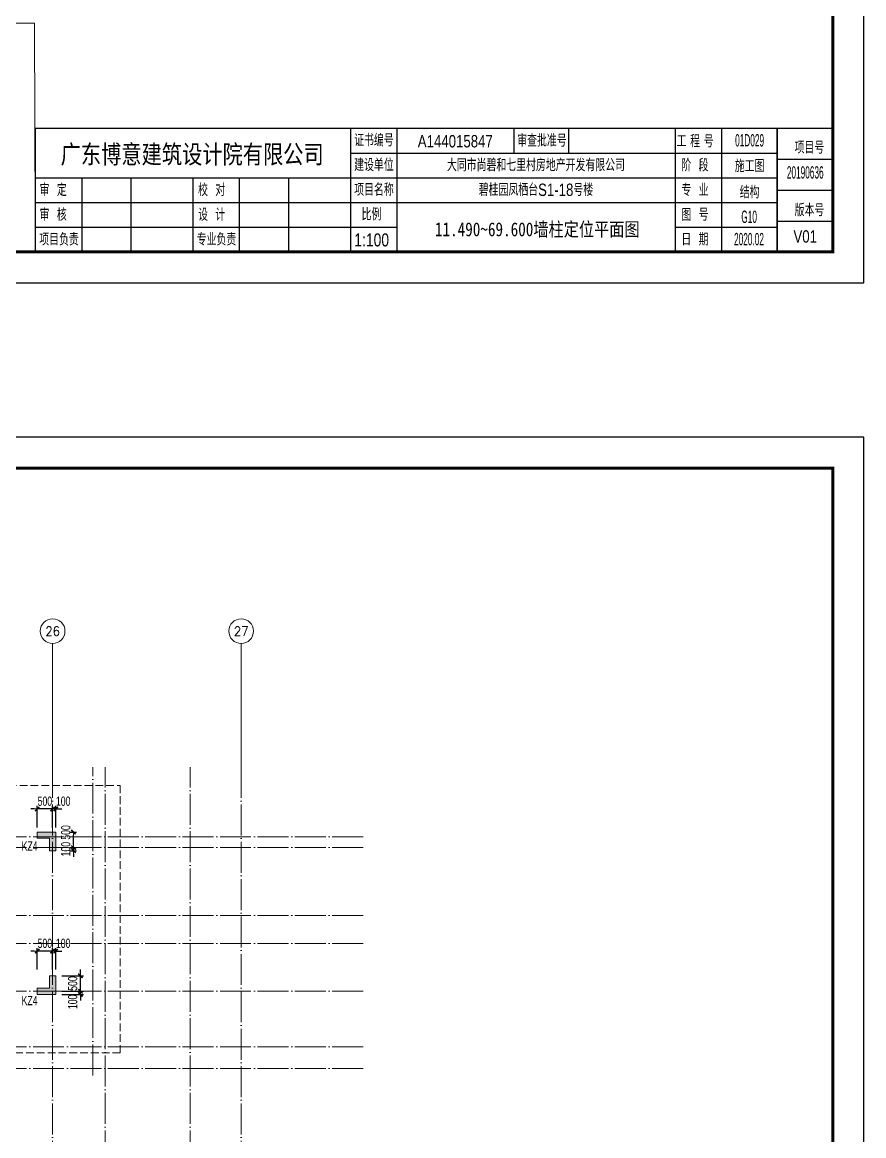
# Model space of a CAD drawing. Extents: x 5874492 to 7194610, y -939842 to -279257.
# Drawn here: x 6335029 to 6362250, y -823926 to -787891 of the extents above; entities that cross this region are included whole.
import ezdxf
from ezdxf.enums import TextEntityAlignment as Align

# ---------------------------------------------------------------- set-up
doc = ezdxf.new("R2010")
doc.units = 0
doc.header["$LTSCALE"] = 1000
doc.linetypes.add('DASH', pattern=[0.35, 0.25, -0.1])
doc.linetypes.add('DOTE', pattern=[2.42, 2, -0.2, 0.02, -0.2])
for name, color, linetype, lineweight in [('A-标注-轴号', 3, 'Continuous', 15), ('A-标注-轴号文字', 7, 'Continuous', 15), ('A-轴线-塔楼', 1, 'DOTE', 9), ('A-轴线-隔墙', 41, 'DOTE', 9), ('S-墙柱-DIM', 3, 'Continuous', 20), ('S-墙柱-HATCH', 251, 'Continuous', 20), ('S-墙柱-WALL', 6, 'Continuous', 20), ('S-板-BEAM', 4, 'DASH', 20), ('S-轴网-轴号', 3, 'Continuous', 20), ('S-通用-TAB', 7, 'Continuous', 20), ('S-通用-TEXT', 7, 'Continuous', 20)]:
    doc.layers.add(name, color=color, linetype=linetype, lineweight=lineweight)
doc.layers.add('Y-云图图框', color=7, linetype='Continuous')
doc.styles.add('_TCH_AXIS', font='COMPLEX.shx', dxfattribs={"bigfont": 'hztxt.shx'})
doc.styles.add('_YT_Name', font='', dxfattribs={"width": 0.8})
doc.styles.add('_YT_Sign_Text', font='ros.shx', dxfattribs={"width": 0.8, "bigfont": 'hztxt.shx'})
doc.styles.add('BW_Dim', font='Bweng.shx', dxfattribs={"width": 0.7, "bigfont": 'hztxt.shx'})
doc.styles.add('COMPLEX', font='COMPLEX')
doc.styles.get("Standard").update_dxf_attribs({"font": 'gbenor.shx', "bigfont": 'gbcbig.shx'})
doc.styles.get('_YT_Name').set_extended_font_data('SimHei')
doc.dimstyles.new('Cyz_100_100', dxfattribs={"dimtxt": 300, "dimasz": 100, "dimexe": 100, "dimexo": 200, "dimgap": 100, "dimtad": 1, "dimdec": 0, "dimzin": 0, "dimdsep": 46, "dimtxsty": 'BW_Dim', "dimblk": '_bwk', "dimcen": 0, "dimclrt": 7, "dimadec": 0, "dimazin": 0, "dimtfac": 1, "dimtdec": 0, "dimtix": 1, "dimtmove": 2, "dimatfit": 0, "dimfxl": 0, "dimtolj": 1, "dimtzin": 0, "dimarcsym": 0})

# ---------------------------------------------------------------- blocks, each defined once
blk = doc.blocks.new('ECMCTK_A1_横_单行图名--0')
for p, q in [((674.98, 50), (674.98, 26)), ((675, 50), (675, 10)), ((689.98, 50), (689.98, 10)), ((727.8, 50), (727.8, 42)), ((745.48, 50), (745.48, 42)), ((780, 50), (780, 10)), ((795, 50), (795, 10)), ((813, 50.01), (831, 50)), ((813, 50.01), (813, 10)), ((675, 42), (813, 42)), ((813, 40.01), (831, 40.01)), ((573, 34), (813, 34)), ((588, 34), (588, 10)), ((604, 10), (604, 34)), ((624, 34), (624, 10)), ((639, 34), (639, 10)), ((655, 10), (655, 34)), ((813, 30.01), (831, 30)), ((573, 26), (813, 26)), ((813, 20), (831, 20)), ((573, 18), (689.96, 18)), ((780, 18), (813, 18))]:
    blk.add_line(p, q)
at = {"color": 4}
blk.add_lwpolyline([(0, 0), (841, 0), (841, 594), (0, 594)], close=True, dxfattribs=at)
for points, const_width in [([(25, 10), (831, 10), (831, 584), (25, 584)], 1), ([(573, 10), (831, 10), (831, 50), (573, 50)], 0.45)]:
    blk.add_lwpolyline(points, close=True, dxfattribs=dict(const_width=const_width))
at = {"const_width": 0.45}
for points in [[(573, 10), (573, 50.01), (813, 50.01)], [(813, 50.01), (813, 10)]]:
    blk.add_lwpolyline(points, dxfattribs=at)
at = {"style": '_YT_Sign_Text', "width": 0.8}
for s, p in [('证书编号', (676.15, 44.14)), ('审查批准号', (728.91, 44.06)), ('工 程 号', (780.47, 43.85)), ('项目号', (818.65, 41.8)), ('建设单位', (676.15, 36.14)), ('阶  段', (782.01, 36.05)), ('审  定', (574.41, 28.05)), ('校  对', (625.66, 28.05)), ('项目名称', (676.15, 28.14)), ('专  业', (782.01, 28.05)), ('版本号', (818.65, 21.55)), ('审  核', (574.41, 20.05)), ('设  计', (625.66, 20.05)), ('比例', (678.54, 20.16)), ('图  号', (782.01, 20.05)), ('项目负责', (574.27, 12.05)), ('专业负责', (625.21, 12.05)), ('日  期', (782.01, 12.05))]:
    blk.add_text(s, height=4, dxfattribs=at).set_placement(p)
at = {"color": 80, "flags": 3}
for tag, height, p in [('YTHQINS', 3, (34.31, 585.5)), ('ECMCKEY', 3, (292.07, 288.23)), ('YTTQINS', 5.62, (848.03, 12.81)), ('YTFRAME', 3, (652.76, 5.84)), ('YTBARCODE_T1', 3, (749.78, 5.95))]:
    blk.add_attdef(tag, text='', height=height, dxfattribs=at).set_placement(p, align=Align.MIDDLE_CENTER)
for tag, height, style, width, p in [('证书编号', 4, '_YT_Sign_Text', 0.8, (708.87, 43.81)), ('审查批准号', 4, '_YT_Sign_Text', 0.8, (761.06, 43.81)), ('工程号', 4, '_YT_Sign_Text', 0.5, (804.08, 44.12)), ('设计单位', 6, '_YT_Name', 0.8, (623.75, 38.6)), ('建设单位', 4, '_YT_Sign_Text', 0.8, (734.96, 36.11)), ('阶段', 4, '_YT_Sign_Text', 0.8, (804.08, 35.81)), ('项目号', 4, '_YT_Sign_Text', 0.5, (822.08, 33.72)), ('项目名称', 4, '_YT_Sign_Text', 0.8, (734.96, 28.11)), ('专业', 4, '_YT_Sign_Text', 0.8, (804.08, 27.31)), ('图纸编号', 4, '_YT_Sign_Text', 0.5, (803.93, 19.36)), ('图纸名称', 4.5, '_YT_Name', 0.8, (735.39, 15.06)), ('出图比例', 4.2, '_YT_Sign_Text', 0.8, (681.82, 11.78)), ('日期', 4, '_YT_Sign_Text', 0.5, (803.88, 12.13)), ('版本号', 4, '_YT_Sign_Text', 0.8, (822.08, 13))]:
    blk.add_attdef(tag, text='', height=height, dxfattribs=dict(style=style, width=width)).set_placement(p, align=Align.CENTER)
at = {"style": '_YT_Sign_Text', "width": 0.8, "flags": 3}
for tag, p, height in [('{审定人}', (605.87, 26.45), 6.24), ('{校对人}', (658.35, 26.53), 6.24), ('[审定人]', (590.95, 27.81), 4.1), ('[校对人]', (642.23, 27.82), 4.1), ('{审核人}', (606.98, 18.44), 6.24), ('{设计人}', (658.48, 18.54), 6.24), ('[审核人]', (591.01, 19.76), 4.1), ('[设计人]', (642.47, 20.21), 4.1), ('[项目负责人]', (590.78, 12.01), 4.1), ('{项目负责人}', (608.28, 10.72), 6.24), ('[专业负责人]', (642.74, 11.77), 4.1), ('{专业负责人}', (658.58, 10.36), 6.24)]:
    blk.add_attdef(tag, p, '', height=height, dxfattribs=at)
at = {"color": 80, "flags": 3}
for tag, p in [('YTQRCODE', (551.04, 11.91)), ('YTBZSIT', (25, 10)), ('EXT_TK_LEFT', (25, 10))]:
    blk.add_attdef(tag, p, '', height=3, dxfattribs=at)
blk = doc.blocks.new('_bwk')
blk.add_line((-1, 0), (0, 0))
at = {"const_width": 0.5}
blk.add_lwpolyline([(-0.7, -0.7), (0.7, 0.7)], dxfattribs=at)
blk = doc.blocks.new('*D1762')
at = {"layer": 'Defpoints', "color": 0, "transparency": 16777216}
for p in [(6336010, -813351), (6336010, -814151), (6336110, -814151)]:
    blk.add_point(p, dxfattribs=at)
at = {"layer": 'S-墙柱-DIM', "color": 0, "lineweight": -2, "transparency": 16777216}
for p, q in [((6336010, -813951), (6336010, -813251)), ((6336110, -813951), (6336110, -813251)), ((6335910, -813351), (6335810, -813351)), ((6336110, -813351), (6336010, -813351)), ((6336210, -813351), (6336310, -813351))]:
    blk.add_line(p, q, dxfattribs=at)
at = {"layer": 'S-墙柱-DIM', "color": 0, "lineweight": -2, "transparency": 16777216, "xscale": 100, "yscale": 100, "zscale": 100}
blk.add_blockref('_bwk', (6336010, -813351), dxfattribs=at)
at = {"layer": 'S-墙柱-DIM', "color": 0, "lineweight": -2, "transparency": 16777216, "xscale": 100, "yscale": 100, "zscale": 100, "rotation": 180}
blk.add_blockref('_bwk', (6336110, -813351), dxfattribs=at)
at = {"layer": 'S-墙柱-DIM', "color": 7, "transparency": 16777216, "insert": (6336352, -813101), "char_height": 300, "attachment_point": 5, "style": 'BW_Dim'}
blk.add_mtext('\\A1;100', dxfattribs=at)
blk = doc.blocks.new('*D1763')
at = {"layer": 'Defpoints', "color": 0, "transparency": 16777216}
for p in [(6335510, -813351), (6335510, -814151), (6336010, -814151)]:
    blk.add_point(p, dxfattribs=at)
at = {"layer": 'S-墙柱-DIM', "color": 0, "lineweight": -2, "transparency": 16777216}
for p, q in [((6335510, -813951), (6335510, -813251)), ((6336010, -813951), (6336010, -813251)), ((6335410, -813351), (6335310, -813351)), ((6336010, -813351), (6335510, -813351)), ((6336110, -813351), (6336210, -813351))]:
    blk.add_line(p, q, dxfattribs=at)
at = {"layer": 'S-墙柱-DIM', "color": 0, "lineweight": -2, "transparency": 16777216, "xscale": 100, "yscale": 100, "zscale": 100}
blk.add_blockref('_bwk', (6335510, -813351), dxfattribs=at)
at = {"layer": 'S-墙柱-DIM', "color": 0, "lineweight": -2, "transparency": 16777216, "xscale": 100, "yscale": 100, "zscale": 100, "rotation": 180}
blk.add_blockref('_bwk', (6336010, -813351), dxfattribs=at)
at = {"layer": 'S-墙柱-DIM', "color": 7, "transparency": 16777216, "insert": (6335760, -813101), "char_height": 300, "attachment_point": 5, "style": 'BW_Dim'}
blk.add_mtext('\\A1;500', dxfattribs=at)
blk = doc.blocks.new('*D1764')
at = {"layer": 'Defpoints', "color": 0, "transparency": 16777216}
for p in [(6336110, -819251), (6336110, -819351), (6336910, -819251)]:
    blk.add_point(p, dxfattribs=at)
at = {"layer": 'S-墙柱-DIM', "color": 0, "lineweight": -2, "transparency": 16777216}
for p, q in [((6336910, -819151), (6336910, -819051)), ((6336310, -819251), (6337010, -819251)), ((6336310, -819351), (6337010, -819351)), ((6336910, -819351), (6336910, -819251)), ((6336910, -819451), (6336910, -819551))]:
    blk.add_line(p, q, dxfattribs=at)
at = {"layer": 'S-墙柱-DIM', "color": 0, "lineweight": -2, "transparency": 16777216, "xscale": 100, "yscale": 100, "zscale": 100}
for p, rotation in [((6336910, -819251), 270), ((6336910, -819351), 90)]:
    blk.add_blockref('_bwk', p, dxfattribs=dict(at, rotation=rotation))
at = {"layer": 'S-墙柱-DIM', "color": 7, "transparency": 16777216, "insert": (6336660, -819593), "char_height": 300, "attachment_point": 5, "rotation": 90, "style": 'BW_Dim'}
blk.add_mtext('\\A1;100', dxfattribs=at)
blk = doc.blocks.new('*D1765')
at = {"layer": 'Defpoints', "color": 0, "transparency": 16777216}
for p in [(6336110, -818751), (6336910, -818751), (6336110, -819251)]:
    blk.add_point(p, dxfattribs=at)
at = {"layer": 'S-墙柱-DIM', "color": 0, "lineweight": -2, "transparency": 16777216}
for p, q in [((6336910, -818651), (6336910, -818551)), ((6336310, -818751), (6337010, -818751)), ((6336910, -819251), (6336910, -818751)), ((6336310, -819251), (6337010, -819251)), ((6336910, -819351), (6336910, -819451))]:
    blk.add_line(p, q, dxfattribs=at)
at = {"layer": 'S-墙柱-DIM', "color": 0, "lineweight": -2, "transparency": 16777216, "xscale": 100, "yscale": 100, "zscale": 100}
for p, rotation in [((6336910, -818751), 270), ((6336910, -819251), 90)]:
    blk.add_blockref('_bwk', p, dxfattribs=dict(at, rotation=rotation))
at = {"layer": 'S-墙柱-DIM', "color": 7, "transparency": 16777216, "insert": (6336660, -819001), "char_height": 300, "attachment_point": 5, "rotation": 90, "style": 'BW_Dim'}
blk.add_mtext('\\A1;500', dxfattribs=at)
blk = doc.blocks.new('*D1766')
at = {"layer": 'Defpoints', "color": 0, "transparency": 16777216}
for p in [(6336010, -817951), (6336010, -818751), (6336110, -818751)]:
    blk.add_point(p, dxfattribs=at)
at = {"layer": 'S-墙柱-DIM', "color": 0, "lineweight": -2, "transparency": 16777216}
for p, q in [((6335910, -817951), (6335810, -817951)), ((6336010, -818551), (6336010, -817851)), ((6336110, -817951), (6336010, -817951)), ((6336110, -818551), (6336110, -817851)), ((6336210, -817951), (6336310, -817951))]:
    blk.add_line(p, q, dxfattribs=at)
at = {"layer": 'S-墙柱-DIM', "color": 0, "lineweight": -2, "transparency": 16777216, "xscale": 100, "yscale": 100, "zscale": 100}
blk.add_blockref('_bwk', (6336010, -817951), dxfattribs=at)
at = {"layer": 'S-墙柱-DIM', "color": 0, "lineweight": -2, "transparency": 16777216, "xscale": 100, "yscale": 100, "zscale": 100, "rotation": 180}
blk.add_blockref('_bwk', (6336110, -817951), dxfattribs=at)
at = {"layer": 'S-墙柱-DIM', "color": 7, "transparency": 16777216, "insert": (6336352, -817701), "char_height": 300, "attachment_point": 5, "style": 'BW_Dim'}
blk.add_mtext('\\A1;100', dxfattribs=at)
blk = doc.blocks.new('*D1767')
at = {"layer": 'Defpoints', "color": 0, "transparency": 16777216}
for p in [(6335510, -817951), (6335510, -818751), (6336010, -818751)]:
    blk.add_point(p, dxfattribs=at)
at = {"layer": 'S-墙柱-DIM', "color": 0, "lineweight": -2, "transparency": 16777216}
for p, q in [((6335410, -817951), (6335310, -817951)), ((6335510, -818551), (6335510, -817851)), ((6336010, -817951), (6335510, -817951)), ((6336010, -818551), (6336010, -817851)), ((6336110, -817951), (6336210, -817951))]:
    blk.add_line(p, q, dxfattribs=at)
at = {"layer": 'S-墙柱-DIM', "color": 0, "lineweight": -2, "transparency": 16777216, "xscale": 100, "yscale": 100, "zscale": 100}
blk.add_blockref('_bwk', (6335510, -817951), dxfattribs=at)
at = {"layer": 'S-墙柱-DIM', "color": 0, "lineweight": -2, "transparency": 16777216, "xscale": 100, "yscale": 100, "zscale": 100, "rotation": 180}
blk.add_blockref('_bwk', (6336010, -817951), dxfattribs=at)
at = {"layer": 'S-墙柱-DIM', "color": 7, "transparency": 16777216, "insert": (6335760, -817701), "char_height": 300, "attachment_point": 5, "style": 'BW_Dim'}
blk.add_mtext('\\A1;500', dxfattribs=at)
blk = doc.blocks.new('*D1782')
at = {"layer": 'Defpoints', "color": 0, "transparency": 16777216}
for p in [(6336361, -814601), (6336361, -814701), (6336686, -814601)]:
    blk.add_point(p, dxfattribs=at)
at = {"layer": 'S-墙柱-DIM', "color": 0, "lineweight": -2, "transparency": 16777216}
for p, q in [((6336561, -814601), (6336786, -814601)), ((6336561, -814701), (6336786, -814701)), ((6336686, -814501), (6336686, -814401)), ((6336686, -814701), (6336686, -814601)), ((6336686, -814801), (6336686, -814901))]:
    blk.add_line(p, q, dxfattribs=at)
at = {"layer": 'S-墙柱-DIM', "color": 0, "lineweight": -2, "transparency": 16777216, "xscale": 100, "yscale": 100, "zscale": 100}
for p, rotation in [((6336686, -814601), 270), ((6336686, -814701), 90)]:
    blk.add_blockref('_bwk', p, dxfattribs=dict(at, rotation=rotation))
at = {"layer": 'S-墙柱-DIM', "color": 7, "transparency": 16777216, "insert": (6336436, -814651), "char_height": 300, "attachment_point": 5, "rotation": 90, "style": 'BW_Dim'}
blk.add_mtext('\\A1;100', dxfattribs=at)
blk = doc.blocks.new('*D1783')
at = {"layer": 'Defpoints', "color": 0, "transparency": 16777216}
for p in [(6336361, -814101), (6336686, -814101), (6336361, -814601)]:
    blk.add_point(p, dxfattribs=at)
at = {"layer": 'S-墙柱-DIM', "color": 0, "lineweight": -2, "transparency": 16777216}
for p, q in [((6336561, -814101), (6336786, -814101)), ((6336686, -814501), (6336686, -814201)), ((6336561, -814601), (6336786, -814601))]:
    blk.add_line(p, q, dxfattribs=at)
at = {"layer": 'S-墙柱-DIM', "color": 0, "lineweight": -2, "transparency": 16777216, "xscale": 100, "yscale": 100, "zscale": 100}
for p, rotation in [((6336686, -814101), 90), ((6336686, -814601), 270)]:
    blk.add_blockref('_bwk', p, dxfattribs=dict(at, rotation=rotation))
at = {"layer": 'S-墙柱-DIM', "color": 7, "transparency": 16777216, "insert": (6336436, -814111), "char_height": 300, "attachment_point": 5, "rotation": 90, "style": 'BW_Dim'}
blk.add_mtext('\\A1;500', dxfattribs=at)
blk = doc.blocks.new('_AXISO')
blk.add_circle((0, 0), 0.5)
at = {"layer": 'S-轴网-轴号', "style": 'COMPLEX', "width": 1.041667}
blk.add_attdef('A', text='', height=0.56, dxfattribs=at).set_placement((-0.25, -0.28), (0.25, -0.28), align=Align.FIT)
blk = doc.blocks.new('ZHOUWANG3')
at = {"layer": 'A-标注-轴号'}
for p, q in [((129752, 248942), (129752, 252942)), ((135852, 248942), (135852, 252942))]:
    blk.add_line(p, q, dxfattribs=at)
at = {"layer": 'A-轴线-塔楼', "linetype": 'DOTE', "ltscale": 0.5}
for p, q in [((129752, 248942), (129752, 226834)), ((135852, 248942), (135852, 226834)), ((139798, 246686), (85362, 246686)), ((139798, 246336), (121152, 246336)), ((139798, 244136), (121152, 244136)), ((139798, 243236), (85362, 243236)), ((139798, 241686), (85362, 241686)), ((139798, 239886), (85362, 239886)), ((139798, 239186), (85362, 239186))]:
    blk.add_line(p, q, dxfattribs=at)
at = {"layer": 'A-轴线-隔墙', "ltscale": 0.5}
for p, q in [((131052, 238966), (131052, 248942)), ((131452, 236186), (131452, 248942)), ((134202, 236186), (134202, 248942))]:
    blk.add_line(p, q, dxfattribs=at)
at = {"layer": 'A-标注-轴号'}
ref = blk.add_blockref('_AXISO', (129752, 253342), dxfattribs=dict(at, xscale=800, yscale=800, zscale=800))
ref.add_attrib('A', '26', dxfattribs={"layer": 'A-标注-轴号文字', "ltscale": 0.2, "height": 294.3, "style": '_TCH_AXIS'}).set_placement((129514, 253195), (129990, 253195), align=Align.FIT)
ref = blk.add_blockref('_AXISO', (135852, 253342), dxfattribs=dict(at, xscale=800, yscale=800, zscale=800))
ref.add_attrib('A', '27', dxfattribs={"layer": 'A-标注-轴号文字', "ltscale": 0.2, "height": 294.3, "style": '_TCH_AXIS'}).set_placement((135614, 253195), (136090, 253195), align=Align.FIT)

msp = doc.modelspace()

# ---------------------------------------------------------------- hatches: boundary and pattern name
at = {"layer": 'S-墙柱-HATCH'}
h = msp.add_hatch(color=256, dxfattribs=at)
h.dxf.hatch_style = 1
h.paths.add_polyline_path([(6336110.4, -814100.9), (6335510.4, -814100.9), (6335510.4, -814300.9), (6335910.4, -814300.9), (6335910.4, -814700.9), (6336110.4, -814700.9)])
h = msp.add_hatch(color=256, dxfattribs=at)
h.dxf.hatch_style = 1
h.paths.add_polyline_path([(6336110.4, -819350.9), (6336110.4, -818750.9), (6335910.4, -818750.9), (6335910.4, -819150.9), (6335510.4, -819150.9), (6335510.4, -819350.9)])

# ---------------------------------------------------------------- linework, layer by layer
at = {"layer": 'S-墙柱-WALL'}
for points in [[(6336110.4, -814100.9), (6335510.4, -814100.9), (6335510.4, -814300.9), (6335910.4, -814300.9), (6335910.4, -814700.9), (6336110.4, -814700.9)], [(6336110.4, -819350.9), (6336110.4, -818750.9), (6335910.4, -818750.9), (6335910.4, -819150.9), (6335510.4, -819150.9), (6335510.4, -819350.9)]]:
    msp.add_lwpolyline(points, close=True, dxfattribs=at)
at = {"layer": 'S-板-BEAM'}
msp.add_lwpolyline([(6326195.4, -812590.9), (6338200.4, -812590.9), (6338200.4, -821240.9), (6326195.4, -821240.9)], close=True, dxfattribs=at)
at = {"layer": 'S-通用-TAB'}
for p, q in [((6313889.4, -787915), (6335426.3, -787915)), ((6335426.3, -787915), (6335450.3, -794322.4))]:
    msp.add_line(p, q, dxfattribs=at)

# ---------------------------------------------------------------- block references
msp.add_blockref('ZHOUWANG3', (6206258.5, -1060937.3))
at = {"layer": 'Y-云图图框', "xscale": 100, "yscale": 100, "zscale": 100}
msp.add_blockref('ECMCTK_A1_横_单行图名--0', (6278150.3, -796322.4), dxfattribs=at).add_auto_attribs({'图纸编号': 'G10', '图纸名称': '11.490~69.600墙柱定位平面图', '版本号': 'V01', '项目名称': '碧桂园凤栖台S1-18号楼', '出图比例': '1:100', '工程号': '01D029', '阶段': '施工图', '专业': '结构', '日期': '2020.02', '项目号': '20190636', '建设单位': '大同市尚碧和七里村房地产开发有限公司', '设计单位': '广东博意建筑设计院有限公司', '证书编号': 'A144015847'})
msp.add_blockref('ECMCTK_A1_横_单行图名--0', (6278150.3, -860722.5), dxfattribs=at)

# ---------------------------------------------------------------- texts
at = {"layer": 'S-通用-TEXT', "style": 'BW_Dim', "width": 0.7}
for p in [(6335008.1, -814400.9), (6335008.1, -819400.9)]:
    msp.add_text('KZ4', height=300, dxfattribs=at).set_placement(p, align=Align.TOP_LEFT)

# ---------------------------------------------------------------- dimensions: what is measured, and where the dimension line sits
at = {"layer": 'S-墙柱-DIM'}
for base, p1, p2, angle, picture, middle in [((6335510.4, -813350.9), (6336010.4, -814150.9), (6335510.4, -814150.9), 180, '*D1763', (6335760.4, -813100.9)), ((6335510.4, -817950.9), (6336010.4, -818750.9), (6335510.4, -818750.9), 180, '*D1767', (6335760.4, -817700.9)), ((6336910.4, -818750.9), (6336110.4, -819250.9), (6336110.4, -818750.9), 90, '*D1765', (6336660.4, -819000.9))]:
    dim = msp.add_linear_dim(base=base, p1=p1, p2=p2, angle=angle, dimstyle='Cyz_100_100', dxfattribs=at)
    dim.commit()
    dim.dimension.update_dxf_attribs({"geometry": picture, "text_midpoint": middle})
for base, p1, p2, angle, picture, middle, dimtype in [((6336010.4, -813350.9), (6336110.4, -814150.9), (6336010.4, -814150.9), 180, '*D1762', (6336352.4, -813100.9), 128), ((6336685.8, -814100.9), (6336360.8, -814600.9), (6336360.8, -814100.9), 90, '*D1783', (6336435.8, -814110.9), 129), ((6336010.4, -817950.9), (6336110.4, -818750.9), (6336010.4, -818750.9), 180, '*D1766', (6336352.4, -817700.9), 128), ((6336910.4, -819250.9), (6336110.4, -819350.9), (6336110.4, -819250.9), 90, '*D1764', (6336660.4, -819592.8), 128)]:
    dim = msp.add_linear_dim(base=base, p1=p1, p2=p2, angle=angle, dimstyle='Cyz_100_100', dxfattribs=at)
    dim.commit()
    dim.dimension.update_dxf_attribs({"geometry": picture, "text_midpoint": middle, "dimtype": dimtype})
dim = msp.add_aligned_dim(p1=(6336360.8, -814700.9), p2=(6336360.8, -814600.9), distance=-325, dimstyle='Cyz_100_100', dxfattribs=at)
dim.commit()
dim.dimension.update_dxf_attribs({"geometry": '*D1782', "text_midpoint": (6336435.8, -814650.9)})

doc.saveas('drawing.dxf')
